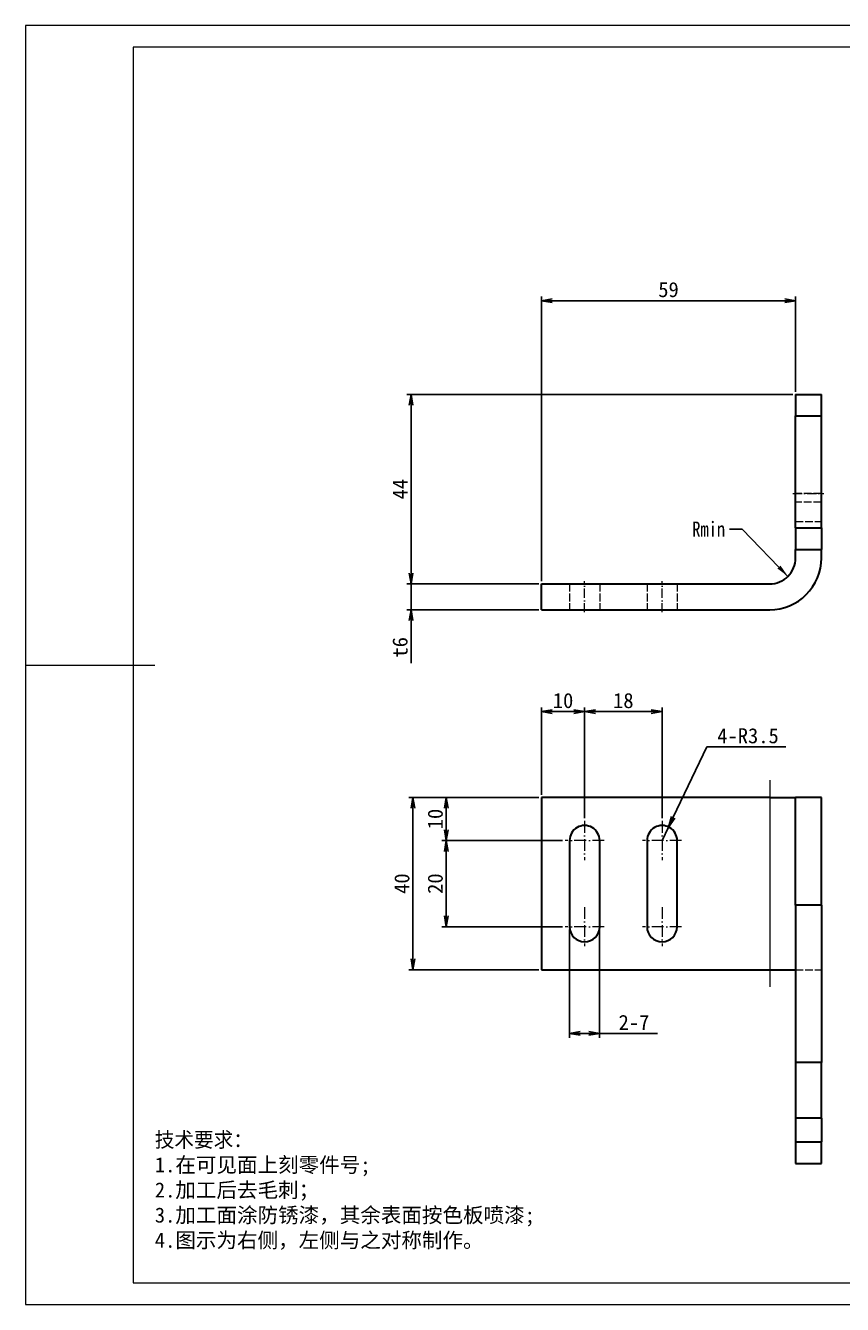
# Model space of a CAD drawing. Header units: millimetres. Extents: x -15766 to 80009, y -9701 to 15159.
# Drawn here: x -5732.7 to -5542.9, y 11134.1 to 11431.1 of the extents above; entities that cross this region are included whole.
import ezdxf

# ---------------------------------------------------------------- set-up
doc = ezdxf.new("R2010")
doc.units = ezdxf.units.MM
for name, pattern in [('CENTER-HOKUTO_1', [16, 13, -1, 1, -1]), ('DASHDOT', [18.5, 12, -3, 0.5, -3]), ('DASHED', [15, 12, -3]), ('HIDDEN-HOKUTO_1', [2, 1, -1])]:
    doc.linetypes.add(name, pattern=pattern)
doc.layers.get('DEFPOINTS').update_dxf_attribs({"lineweight": 18})
for name, color, linetype, lineweight in [('AM_7', 2, 'CENTER-HOKUTO_1', 18), ('AM_HID', 1, 'HIDDEN-HOKUTO_1', 18), ('AM_VIS', 7, 'Continuous', 18), ('CDRAFT0', 7, 'Continuous', 18), ('title_frame', 7, 'Continuous', 18), ('word_dim', 9, 'Continuous', 18), ('粗实线层_1', 7, 'Continuous', 15)]:
    doc.layers.add(name, color=color, linetype=linetype, lineweight=lineweight)
doc.styles.add('DIM', font='', dxfattribs={"width": 0.8})
doc.styles.get('DIM').set_extended_font_data('NSimSun')
doc.dimstyles.new('1-1', dxfattribs={"dimtxt": 3.5, "dimasz": 3, "dimexe": 1, "dimexo": 0, "dimgap": 1, "dimtad": 1, "dimdsep": 46, "dimtxsty": 'DIM', "dimblk": '_CAXARROW', "dimcen": 0, "dimdle": 6, "dimclrd": 256, "dimclre": 256, "dimclrt": 3, "dimazin": 2, "dimtfac": 0.707107, "dimtmove": 0, "dimatfit": 3, "dimfxl": 0, "dimfrac": 2, "dimtolj": 1, "dimarcsym": 0})
doc.dimstyles.new('1-1$0', dxfattribs={"dimtxt": 3.5, "dimasz": 2.5, "dimexe": 1, "dimexo": 0.625, "dimgap": 0.8, "dimtad": 1, "dimdsep": 46, "dimtxsty": 'DIM', "dimblk": 'OPEN', "dimcen": 0, "dimdle": 5, "dimclrd": 256, "dimclre": 256, "dimclrt": 3, "dimazin": 3, "dimtfac": 0.5, "dimtmove": 0, "dimatfit": 3, "dimldrblk": 'OPEN', "dimfxl": 0, "dimtolj": 1, "dimarcsym": 0})
doc.dimstyles.new('1-1$4', dxfattribs={"dimtxt": 3.5, "dimasz": 2.5, "dimexe": 1, "dimexo": 0.625, "dimgap": 0.8, "dimtad": 1, "dimtih": 1, "dimtoh": 1, "dimzin": 12, "dimdsep": 46, "dimtxsty": 'DIM', "dimblk": 'OPEN', "dimcen": 0, "dimdle": 5, "dimclrd": 256, "dimclre": 256, "dimclrt": 3, "dimazin": 3, "dimtfac": 0.5, "dimtmove": 0, "dimatfit": 3, "dimldrblk": 'OPEN', "dimfxl": 0, "dimtolj": 1, "dimarcsym": 0})

# ---------------------------------------------------------------- blocks, each defined once
blk = doc.blocks.new('*X36')
at = {"layer": 'CDRAFT0'}
for p, q in [((420, 297), (0, 297)), ((0, 297), (0, 0)), ((420, 0), (420, 297)), ((0, 0), (420, 0))]:
    blk.add_line(p, q, dxfattribs=at)
at = {"layer": '粗实线层_1'}
for p, q in [((210, 297), (210, 287)), ((415, 292), (25, 292)), ((25, 292), (25, 5)), ((415, 5), (415, 292)), ((0, 148.5), (30, 148.5)), ((420, 148.5), (410, 148.5)), ((210, 0), (210, 10)), ((25, 5), (415, 5))]:
    blk.add_line(p, q, dxfattribs=at)
blk = doc.blocks.new('_OPEN')
at = {"color": 0, "linetype": 'ByBlock', "lineweight": -2}
for p, q in [((-1, 0.166667), (0, 0)), ((-1, -0.166667), (0, 0)), ((0, 0), (-1, 0))]:
    blk.add_line(p, q, dxfattribs=at)
blk = doc.blocks.new('*D388')
at = {"layer": 'DEFPOINTS', "color": 0, "transparency": 16777216}
for p in [(-5612.85, 11301.44), (-5643.16, 11295.44), (-5612.85, 11295.44)]:
    blk.add_point(p, dxfattribs=at)
at = {"layer": 'word_dim', "linetype": 'Continuous', "lineweight": -2, "transparency": 16777216}
for p, q in [((-5643.16, 11303.94), (-5643.16, 11306.44)), ((-5613.47, 11301.44), (-5644.16, 11301.44)), ((-5643.16, 11301.44), (-5643.16, 11295.44)), ((-5613.47, 11295.44), (-5644.16, 11295.44)), ((-5643.16, 11292.94), (-5643.16, 11283))]:
    blk.add_line(p, q, dxfattribs=at)
at = {"layer": 'word_dim', "lineweight": -2, "transparency": 16777216, "xscale": 2.5, "yscale": 2.5, "zscale": 2.5}
for p, rotation in [((-5643.16, 11301.44), 270), ((-5643.16, 11295.44), 90)]:
    blk.add_blockref('_OPEN', p, dxfattribs=dict(at, rotation=rotation))
at = {"layer": 'word_dim', "color": 3, "transparency": 16777216, "insert": (-5645.71, 11286.72), "char_height": 3.5, "attachment_point": 5, "rotation": 90}
blk.add_mtext('\\A1;t6', dxfattribs=at)
blk = doc.blocks.new('*D389')
at = {"layer": 'DEFPOINTS', "color": 0, "transparency": 16777216}
for p in [(-5643.16, 11345.44), (-5553.85, 11345.44), (-5612.85, 11301.44)]:
    blk.add_point(p, dxfattribs=at)
at = {"layer": 'word_dim', "linetype": 'Continuous', "lineweight": -2, "transparency": 16777216}
for p, q in [((-5554.47, 11345.44), (-5644.16, 11345.44)), ((-5643.16, 11303.94), (-5643.16, 11342.94)), ((-5613.47, 11301.44), (-5644.16, 11301.44))]:
    blk.add_line(p, q, dxfattribs=at)
at = {"layer": 'word_dim', "lineweight": -2, "transparency": 16777216, "xscale": 2.5, "yscale": 2.5, "zscale": 2.5}
for p, rotation in [((-5643.16, 11345.44), 90), ((-5643.16, 11301.44), 270)]:
    blk.add_blockref('_OPEN', p, dxfattribs=dict(at, rotation=rotation))
at = {"layer": 'word_dim', "color": 3, "transparency": 16777216, "insert": (-5645.71, 11323.44), "char_height": 3.5, "attachment_point": 5, "rotation": 90}
blk.add_mtext('\\A1;44', dxfattribs=at)
blk = doc.blocks.new('*D390')
at = {"layer": 'DEFPOINTS', "color": 0, "transparency": 16777216}
for p in [(-5553.85, 11367.21), (-5553.85, 11345.44), (-5612.85, 11301.44)]:
    blk.add_point(p, dxfattribs=at)
at = {"layer": 'word_dim', "linetype": 'Continuous', "lineweight": -2, "transparency": 16777216}
for p, q in [((-5612.85, 11302.06), (-5612.85, 11368.21)), ((-5610.35, 11367.21), (-5556.35, 11367.21)), ((-5553.85, 11346.06), (-5553.85, 11368.21))]:
    blk.add_line(p, q, dxfattribs=at)
at = {"layer": 'word_dim', "lineweight": -2, "transparency": 16777216, "xscale": 2.5, "yscale": 2.5, "zscale": 2.5, "rotation": 180}
blk.add_blockref('_OPEN', (-5612.85, 11367.21), dxfattribs=at)
at = {"layer": 'word_dim', "lineweight": -2, "transparency": 16777216, "xscale": 2.5, "yscale": 2.5, "zscale": 2.5}
blk.add_blockref('_OPEN', (-5553.85, 11367.21), dxfattribs=at)
at = {"layer": 'word_dim', "color": 3, "transparency": 16777216, "insert": (-5583.35, 11369.76), "char_height": 3.5, "attachment_point": 5}
blk.add_mtext('\\A1;59', dxfattribs=at)
blk = doc.blocks.new('*D391')
at = {"layer": 'DEFPOINTS', "color": 0, "transparency": 16777216}
for p in [(-5612.85, 11251.83), (-5642.72, 11211.83), (-5612.85, 11211.83)]:
    blk.add_point(p, dxfattribs=at)
at = {"layer": 'word_dim', "linetype": 'Continuous', "lineweight": -2, "transparency": 16777216}
for p, q in [((-5613.47, 11251.83), (-5643.72, 11251.83)), ((-5642.72, 11249.33), (-5642.72, 11214.33)), ((-5613.47, 11211.83), (-5643.72, 11211.83))]:
    blk.add_line(p, q, dxfattribs=at)
at = {"layer": 'word_dim', "lineweight": -2, "transparency": 16777216, "xscale": 2.5, "yscale": 2.5, "zscale": 2.5}
for p, rotation in [((-5642.72, 11251.83), 90), ((-5642.72, 11211.83), 270)]:
    blk.add_blockref('_OPEN', p, dxfattribs=dict(at, rotation=rotation))
at = {"layer": 'word_dim', "color": 3, "transparency": 16777216, "insert": (-5645.27, 11231.83), "char_height": 3.5, "attachment_point": 5, "rotation": 90}
blk.add_mtext('\\A1;40', dxfattribs=at)
blk = doc.blocks.new('*D392')
at = {"layer": 'DEFPOINTS', "color": 0, "transparency": 16777216}
for p in [(-5612.85, 11251.83), (-5634.98, 11241.83), (-5607.4, 11241.83)]:
    blk.add_point(p, dxfattribs=at)
at = {"layer": 'word_dim', "linetype": 'Continuous', "lineweight": -2, "transparency": 16777216}
for p, q in [((-5613.47, 11251.83), (-5635.98, 11251.83)), ((-5634.98, 11249.33), (-5634.98, 11244.33)), ((-5608.02, 11241.83), (-5635.98, 11241.83))]:
    blk.add_line(p, q, dxfattribs=at)
at = {"layer": 'word_dim', "lineweight": -2, "transparency": 16777216, "xscale": 2.5, "yscale": 2.5, "zscale": 2.5}
for p, rotation in [((-5634.98, 11251.83), 90), ((-5634.98, 11241.83), 270)]:
    blk.add_blockref('_OPEN', p, dxfattribs=dict(at, rotation=rotation))
at = {"layer": 'word_dim', "color": 3, "transparency": 16777216, "insert": (-5637.53, 11246.83), "char_height": 3.5, "attachment_point": 5, "rotation": 90}
blk.add_mtext('\\A1;10', dxfattribs=at)
blk = doc.blocks.new('*D393')
at = {"layer": 'DEFPOINTS', "color": 0, "transparency": 16777216}
for p in [(-5607.4, 11241.83), (-5634.98, 11221.83), (-5607.4, 11221.83)]:
    blk.add_point(p, dxfattribs=at)
at = {"layer": 'word_dim', "linetype": 'Continuous', "lineweight": -2, "transparency": 16777216}
for p, q in [((-5608.02, 11241.83), (-5635.98, 11241.83)), ((-5634.98, 11239.33), (-5634.98, 11224.33)), ((-5608.02, 11221.83), (-5635.98, 11221.83))]:
    blk.add_line(p, q, dxfattribs=at)
at = {"layer": 'word_dim', "lineweight": -2, "transparency": 16777216, "xscale": 2.5, "yscale": 2.5, "zscale": 2.5}
for p, rotation in [((-5634.98, 11241.83), 90), ((-5634.98, 11221.83), 270)]:
    blk.add_blockref('_OPEN', p, dxfattribs=dict(at, rotation=rotation))
at = {"layer": 'word_dim', "color": 3, "transparency": 16777216, "insert": (-5637.53, 11231.83), "char_height": 3.5, "attachment_point": 5, "rotation": 90}
blk.add_mtext('\\A1;20', dxfattribs=at)
blk = doc.blocks.new('*D394')
at = {"layer": 'DEFPOINTS', "color": 0, "transparency": 16777216}
for p in [(-5602.85, 11271.77), (-5612.85, 11251.83), (-5602.85, 11246.38)]:
    blk.add_point(p, dxfattribs=at)
at = {"layer": 'word_dim', "linetype": 'Continuous', "lineweight": -2, "transparency": 16777216}
for p, q in [((-5612.85, 11252.45), (-5612.85, 11272.77)), ((-5610.35, 11271.77), (-5605.35, 11271.77)), ((-5602.85, 11247), (-5602.85, 11272.77))]:
    blk.add_line(p, q, dxfattribs=at)
at = {"layer": 'word_dim', "lineweight": -2, "transparency": 16777216, "xscale": 2.5, "yscale": 2.5, "zscale": 2.5, "rotation": 180}
blk.add_blockref('_OPEN', (-5612.85, 11271.77), dxfattribs=at)
at = {"layer": 'word_dim', "lineweight": -2, "transparency": 16777216, "xscale": 2.5, "yscale": 2.5, "zscale": 2.5}
blk.add_blockref('_OPEN', (-5602.85, 11271.77), dxfattribs=at)
at = {"layer": 'word_dim', "color": 3, "transparency": 16777216, "insert": (-5607.85, 11274.32), "char_height": 3.5, "attachment_point": 5}
blk.add_mtext('\\A1;10', dxfattribs=at)
blk = doc.blocks.new('*D395')
at = {"layer": 'DEFPOINTS', "color": 0, "transparency": 16777216}
for p in [(-5584.85, 11271.77), (-5602.85, 11246.38), (-5584.85, 11246.38)]:
    blk.add_point(p, dxfattribs=at)
at = {"layer": 'word_dim', "linetype": 'Continuous', "lineweight": -2, "transparency": 16777216}
for p, q in [((-5602.85, 11247), (-5602.85, 11272.77)), ((-5600.35, 11271.77), (-5587.35, 11271.77)), ((-5584.85, 11247), (-5584.85, 11272.77))]:
    blk.add_line(p, q, dxfattribs=at)
at = {"layer": 'word_dim', "lineweight": -2, "transparency": 16777216, "xscale": 2.5, "yscale": 2.5, "zscale": 2.5, "rotation": 180}
blk.add_blockref('_OPEN', (-5602.85, 11271.77), dxfattribs=at)
at = {"layer": 'word_dim', "lineweight": -2, "transparency": 16777216, "xscale": 2.5, "yscale": 2.5, "zscale": 2.5}
blk.add_blockref('_OPEN', (-5584.85, 11271.77), dxfattribs=at)
at = {"layer": 'word_dim', "color": 3, "transparency": 16777216, "insert": (-5593.85, 11274.32), "char_height": 3.5, "attachment_point": 5}
blk.add_mtext('\\A1;18', dxfattribs=at)
blk = doc.blocks.new('*D396')
at = {"layer": 'DEFPOINTS', "color": 0, "transparency": 16777216}
for p in [(-5606.35, 11221.83), (-5599.35, 11221.83), (-5599.35, 11197.05)]:
    blk.add_point(p, dxfattribs=at)
at = {"layer": 'word_dim', "linetype": 'Continuous', "lineweight": -2, "transparency": 16777216}
for p, q in [((-5606.35, 11221.2), (-5606.35, 11196.05)), ((-5599.35, 11221.2), (-5599.35, 11196.05)), ((-5603.85, 11197.05), (-5601.85, 11197.05)), ((-5599.35, 11197.05), (-5585.91, 11197.05))]:
    blk.add_line(p, q, dxfattribs=at)
at = {"layer": 'word_dim', "lineweight": -2, "transparency": 16777216, "xscale": 2.5, "yscale": 2.5, "zscale": 2.5, "rotation": 180}
blk.add_blockref('_OPEN', (-5606.35, 11197.05), dxfattribs=at)
at = {"layer": 'word_dim', "lineweight": -2, "transparency": 16777216, "xscale": 2.5, "yscale": 2.5, "zscale": 2.5}
blk.add_blockref('_OPEN', (-5599.35, 11197.05), dxfattribs=at)
at = {"layer": 'word_dim', "color": 3, "transparency": 16777216, "insert": (-5591.38, 11199.6), "char_height": 3.5, "attachment_point": 5}
blk.add_mtext('\\A1;2-7', dxfattribs=at)
blk = doc.blocks.new('*D397')
at = {"layer": 'DEFPOINTS', "color": 0, "transparency": 16777216}
for p in [(-5583.34, 11244.98), (-5584.85, 11241.83)]:
    blk.add_point(p, dxfattribs=at)
at = {"layer": 'word_dim', "linetype": 'Continuous', "lineweight": -2, "transparency": 16777216}
for p, q in [((-5574.43, 11263.6), (-5582.26, 11247.24)), ((-5556.13, 11263.6), (-5574.43, 11263.6)), ((-5584.85, 11241.83), (-5583.34, 11244.98))]:
    blk.add_line(p, q, dxfattribs=at)
at = {"layer": 'word_dim', "lineweight": -2, "transparency": 16777216, "xscale": 2.5, "yscale": 2.5, "zscale": 2.5, "rotation": 244.4359246068133}
blk.add_blockref('_OPEN', (-5583.34, 11244.98), dxfattribs=at)
at = {"layer": 'word_dim', "color": 3, "transparency": 16777216, "insert": (-5564.88, 11266.15), "char_height": 3.5, "attachment_point": 5}
blk.add_mtext('\\A1;4-R3.5', dxfattribs=at)
blk = doc.blocks.new('_CAXARROW')
blk.add_hatch(color=0).paths.add_polyline_path([(0, 0), (-1, 0.125), (-1, -0.125)], flags=0)

msp = doc.modelspace()

# ---------------------------------------------------------------- linework, layer by layer
at = {"color": 7, "lineweight": 13}
msp.add_line((-5559.84706, 11251.82666), (-5559.84706, 11211.82666), dxfattribs=at)
at = {"layer": 'AM_7', "linetype": 'DASHDOT', "lineweight": 13, "ltscale": 0.180005}
msp.add_line((-5554.44716, 11322.43679), (-5547.24697, 11322.43679), dxfattribs=at)
at = {"layer": 'AM_7', "linetype": 'DASHDOT', "lineweight": 13, "ltscale": 0.179999}
for p, q in [((-5602.84706, 11294.8367), (-5602.84706, 11302.03665)), ((-5584.84706, 11294.8367), (-5584.84706, 11302.03665))]:
    msp.add_line(p, q, dxfattribs=at)
at = {"layer": 'AM_7', "linetype": 'DASHDOT', "lineweight": 13}
msp.add_line((-5559.84706, 11255.82666), (-5559.84706, 11207.82618), dxfattribs=at)
at = {"layer": 'AM_7', "linetype": 'DASHDOT', "lineweight": 13, "ltscale": 0.227502}
for p, q in [((-5602.84706, 11246.37671), (-5602.84706, 11237.27661)), ((-5584.84706, 11246.37671), (-5584.84706, 11237.27661)), ((-5602.84706, 11226.37671), (-5602.84706, 11217.27661)), ((-5584.84706, 11226.37671), (-5584.84706, 11217.27661))]:
    msp.add_line(p, q, dxfattribs=at)
at = {"layer": 'AM_7', "linetype": 'DASHDOT', "lineweight": 13, "ltscale": 0.22749}
for p, q in [((-5598.29726, 11241.82666), (-5607.39687, 11241.82666)), ((-5580.29726, 11241.82666), (-5589.39687, 11241.82666)), ((-5598.29726, 11221.82666), (-5607.39687, 11221.82666)), ((-5580.29726, 11221.82666), (-5589.39687, 11221.82666))]:
    msp.add_line(p, q, dxfattribs=at)
at = {"layer": 'AM_HID', "linetype": 'DASHED', "lineweight": 13, "ltscale": 0.15}
for p, q in [((-5547.84706, 11322.43679), (-5553.84706, 11322.43679)), ((-5547.84706, 11322.43679), (-5553.84706, 11322.43679)), ((-5547.84706, 11320.43679), (-5553.84706, 11320.43679)), ((-5553.84706, 11315.93679), (-5547.84706, 11315.93679)), ((-5606.34706, 11301.43667), (-5606.34706, 11295.43667)), ((-5599.34706, 11301.43667), (-5599.34706, 11295.43667)), ((-5588.34706, 11301.43667), (-5588.34706, 11295.43667)), ((-5581.34706, 11301.43667), (-5581.34706, 11295.43667)), ((-5553.84706, 11211.82666), (-5547.84706, 11211.82666)), ((-5553.84706, 11171.82666), (-5547.84706, 11171.82666))]:
    msp.add_line(p, q, dxfattribs=at)
at = {"layer": 'AM_HID', "linetype": 'DASHED', "lineweight": 13}
msp.add_line((-5559.84706, 11251.82666), (-5559.84706, 11211.82666), dxfattribs=at)
at = {"layer": 'AM_VIS', "lineweight": 35, "ltscale": 0.15}
for p, q in [((-5553.84706, 11345.43679), (-5547.84706, 11345.43679)), ((-5553.84706, 11340.43679), (-5547.84706, 11340.43679)), ((-5553.84706, 11314.43679), (-5547.84706, 11314.43679)), ((-5553.84706, 11309.43679), (-5547.84706, 11309.43679)), ((-5612.84706, 11295.43667), (-5612.84706, 11301.43667)), ((-5559.84706, 11251.82666), (-5553.84706, 11251.82666)), ((-5547.84706, 11251.82666), (-5553.84706, 11251.82666)), ((-5547.84706, 11226.82666), (-5553.84706, 11226.82666)), ((-5559.84706, 11211.82666), (-5553.84706, 11211.82666)), ((-5547.84706, 11190.32666), (-5553.84706, 11190.32666)), ((-5547.84706, 11177.32666), (-5553.84706, 11177.32666)), ((-5553.84706, 11171.82666), (-5547.84706, 11171.82666)), ((-5553.84706, 11166.82666), (-5547.84706, 11166.82666))]:
    msp.add_line(p, q, dxfattribs=at)
at = {"layer": 'AM_VIS', "lineweight": 35, "ltscale": 0.125}
for p, q in [((-5553.84706, 11345.43679), (-5553.84706, 11340.43679)), ((-5547.84706, 11340.43679), (-5547.84706, 11345.43679)), ((-5553.84706, 11314.43679), (-5553.84706, 11309.43679)), ((-5547.84706, 11314.43679), (-5547.84706, 11309.43679)), ((-5553.84706, 11171.82666), (-5553.84706, 11166.82666)), ((-5547.84706, 11166.82666), (-5547.84706, 11171.82666))]:
    msp.add_line(p, q, dxfattribs=at)
at = {"layer": 'AM_VIS', "lineweight": 35}
for p, q in [((-5553.84706, 11314.43679), (-5553.84706, 11340.43679)), ((-5547.84706, 11314.43679), (-5547.84706, 11340.43679)), ((-5612.84706, 11301.43667), (-5559.84706, 11301.43679)), ((-5612.84706, 11295.43667), (-5559.84706, 11295.43679)), ((-5559.84706, 11251.82666), (-5612.84706, 11251.82666)), ((-5612.84706, 11251.82666), (-5612.84706, 11211.82666)), ((-5553.84706, 11226.82666), (-5553.84706, 11251.82666)), ((-5547.84706, 11226.82666), (-5547.84706, 11251.82666)), ((-5606.34706, 11241.82666), (-5606.34706, 11221.82666)), ((-5599.34706, 11221.82666), (-5599.34706, 11241.82666)), ((-5588.34706, 11241.82666), (-5588.34706, 11221.82666)), ((-5581.34706, 11221.82666), (-5581.34706, 11241.82666)), ((-5553.84706, 11226.82666), (-5553.84706, 11190.32666)), ((-5547.84706, 11226.82666), (-5547.84706, 11190.32666)), ((-5612.84706, 11211.82666), (-5559.84706, 11211.82666))]:
    msp.add_line(p, q, dxfattribs=at)
at = {"layer": 'AM_VIS', "lineweight": 35, "ltscale": 0.05}
for p, q in [((-5553.84706, 11307.43679), (-5553.84706, 11309.43679)), ((-5547.84706, 11307.43679), (-5547.84706, 11309.43679))]:
    msp.add_line(p, q, dxfattribs=at)
at = {"layer": 'AM_VIS', "lineweight": 35, "ltscale": 0.325}
for p, q in [((-5553.84706, 11190.32666), (-5553.84706, 11177.32666)), ((-5547.84706, 11177.32666), (-5547.84706, 11190.32666))]:
    msp.add_line(p, q, dxfattribs=at)
at = {"layer": 'AM_VIS', "lineweight": 35, "ltscale": 0.1375}
for p, q in [((-5553.84706, 11177.32666), (-5553.84706, 11171.82666)), ((-5547.84706, 11177.32666), (-5547.84706, 11171.82666))]:
    msp.add_line(p, q, dxfattribs=at)
at = {"layer": 'AM_VIS', "lineweight": 35}
for centre, radius, start, end in [((-5559.84706, 11307.43679), 6, 270.000066, 0.000069), ((-5559.84706, 11307.43679), 12, 270.000066, 0.000069), ((-5602.84706, 11241.82666), 3.5, 0.000006, 180.000009), ((-5584.84706, 11241.82666), 3.5, 0.000006, 180.000009), ((-5602.84706, 11221.82666), 3.5, 180.000009, 0.000006), ((-5584.84706, 11221.82666), 3.5, 180.000009, 0.000006)]:
    msp.add_arc(centre, radius, start, end, dxfattribs=at)

# ---------------------------------------------------------------- block references
at = {"layer": 'title_frame'}
msp.add_blockref('*X36', (-5732.72404, 11134.10436), dxfattribs=at)

# ---------------------------------------------------------------- texts
at = {"layer": 'word_dim', "color": 3, "insert": (-5570.2098, 11312.40658), "char_height": 3.5, "attachment_point": 9, "style": 'DIM'}
msp.add_mtext('\\A1;Rmin', dxfattribs=at)
at = {"layer": 'word_dim', "linetype": 'Continuous', "ltscale": 4, "insert": (-5702.68966, 11174.10988), "char_height": 3.5, "width": 139.6035818, "attachment_point": 1}
msp.add_mtext('{\\C3;技术要求：\\P\\fNSimSun|b0|i0|c134|p49;1\\fSimSun|b0|i0|c134|p49;.在可见面上刻零件号;\\P2.加工后去毛刺；\\P3.加工面涂防锈漆，其余表面按色板喷漆;\\P\\fNSimSun|b0|i0|c134|p49;4\\fSimSun|b0|i0|c134|p49;.图示为右侧，左侧与之对称制作。\\P         }', dxfattribs=at)

# ---------------------------------------------------------------- dimensions: what is measured, and where the dimension line sits
at = {"layer": 'word_dim', "color": 3}
for base, p1, p2, picture, middle in [((-5553.84706, 11367.21168), (-5612.84706, 11301.43667), (-5553.84706, 11345.43679), '*D390', (-5583.34706, 11369.76168)), ((-5602.84706, 11271.76883), (-5612.84706, 11251.82666), (-5602.84706, 11246.37671), '*D394', (-5607.84706, 11274.31883)), ((-5584.84706, 11271.76883), (-5602.84706, 11246.37671), (-5584.84706, 11246.37671), '*D395', (-5593.84706, 11274.31883))]:
    dim = msp.add_linear_dim(base=base, p1=p1, p2=p2, dimstyle='1-1$0', override={"dimtxsty": 'Standard'}, dxfattribs=at)
    dim.commit()
    dim.dimension.update_dxf_attribs({"geometry": picture, "text_midpoint": middle})
for base, p1, p2, override, picture, middle in [((-5643.16158, 11345.43679), (-5612.84706, 11301.43667), (-5553.84706, 11345.43679), {"dimtxsty": 'Standard'}, '*D389', (-5645.71158, 11323.43673)), ((-5643.16158, 11295.43667), (-5612.84706, 11301.43667), (-5612.84706, 11295.43667), {"dimpost": 't<>', "dimtxsty": 'Standard'}, '*D388', (-5645.71158, 11286.72)), ((-5642.71551, 11211.82666), (-5612.84706, 11251.82666), (-5612.84706, 11211.82666), {"dimtxsty": 'Standard'}, '*D391', (-5645.26551, 11231.82666)), ((-5634.98119, 11241.82666), (-5612.84706, 11251.82666), (-5607.39687, 11241.82666), {"dimtxsty": 'Standard'}, '*D392', (-5637.53119, 11246.82666)), ((-5634.98119, 11221.82666), (-5607.39687, 11241.82666), (-5607.39687, 11221.82666), {"dimtxsty": 'Standard'}, '*D393', (-5637.53119, 11231.82666))]:
    dim = msp.add_linear_dim(base=base, p1=p1, p2=p2, angle=90, dimstyle='1-1$0', override=override, dxfattribs=at)
    dim.commit()
    dim.dimension.update_dxf_attribs({"geometry": picture, "text_midpoint": middle})
dim = msp.add_radius_dim(center=(-5584.84706, 11241.82666), mpoint=(-5583.33674, 11244.98402), text='4-<>', dimstyle='1-1$4', override={"dimtxsty": 'Standard'}, dxfattribs=at)
dim.commit()
dim.dimension.update_dxf_attribs({"geometry": '*D397', "text_midpoint": (-5564.87986, 11263.60408), "dimtype": 164})
dim = msp.add_linear_dim(base=(-5599.34706, 11197.05215), p1=(-5606.34706, 11221.82666), p2=(-5599.34706, 11221.82666), text='2-<>', dimstyle='1-1$0', override={"dimtxsty": 'Standard'}, dxfattribs=at)
dim.commit()
dim.dimension.update_dxf_attribs({"geometry": '*D396', "text_midpoint": (-5591.3804, 11199.60215)})

# ---------------------------------------------------------------- leaders
at = {"layer": 'word_dim', "annotation_type": 0, "has_hookline": 1, "hookline_direction": 1, "text_width": 7.75866}
msp.add_leader([(-5555.60442, 11303.19416), (-5566.2098, 11314.15658), (-5569.2098, 11314.15658)], dimstyle='1-1', override={"dimgap": 1, "dimtad": 0}, dxfattribs=at)

doc.saveas('drawing.dxf')
